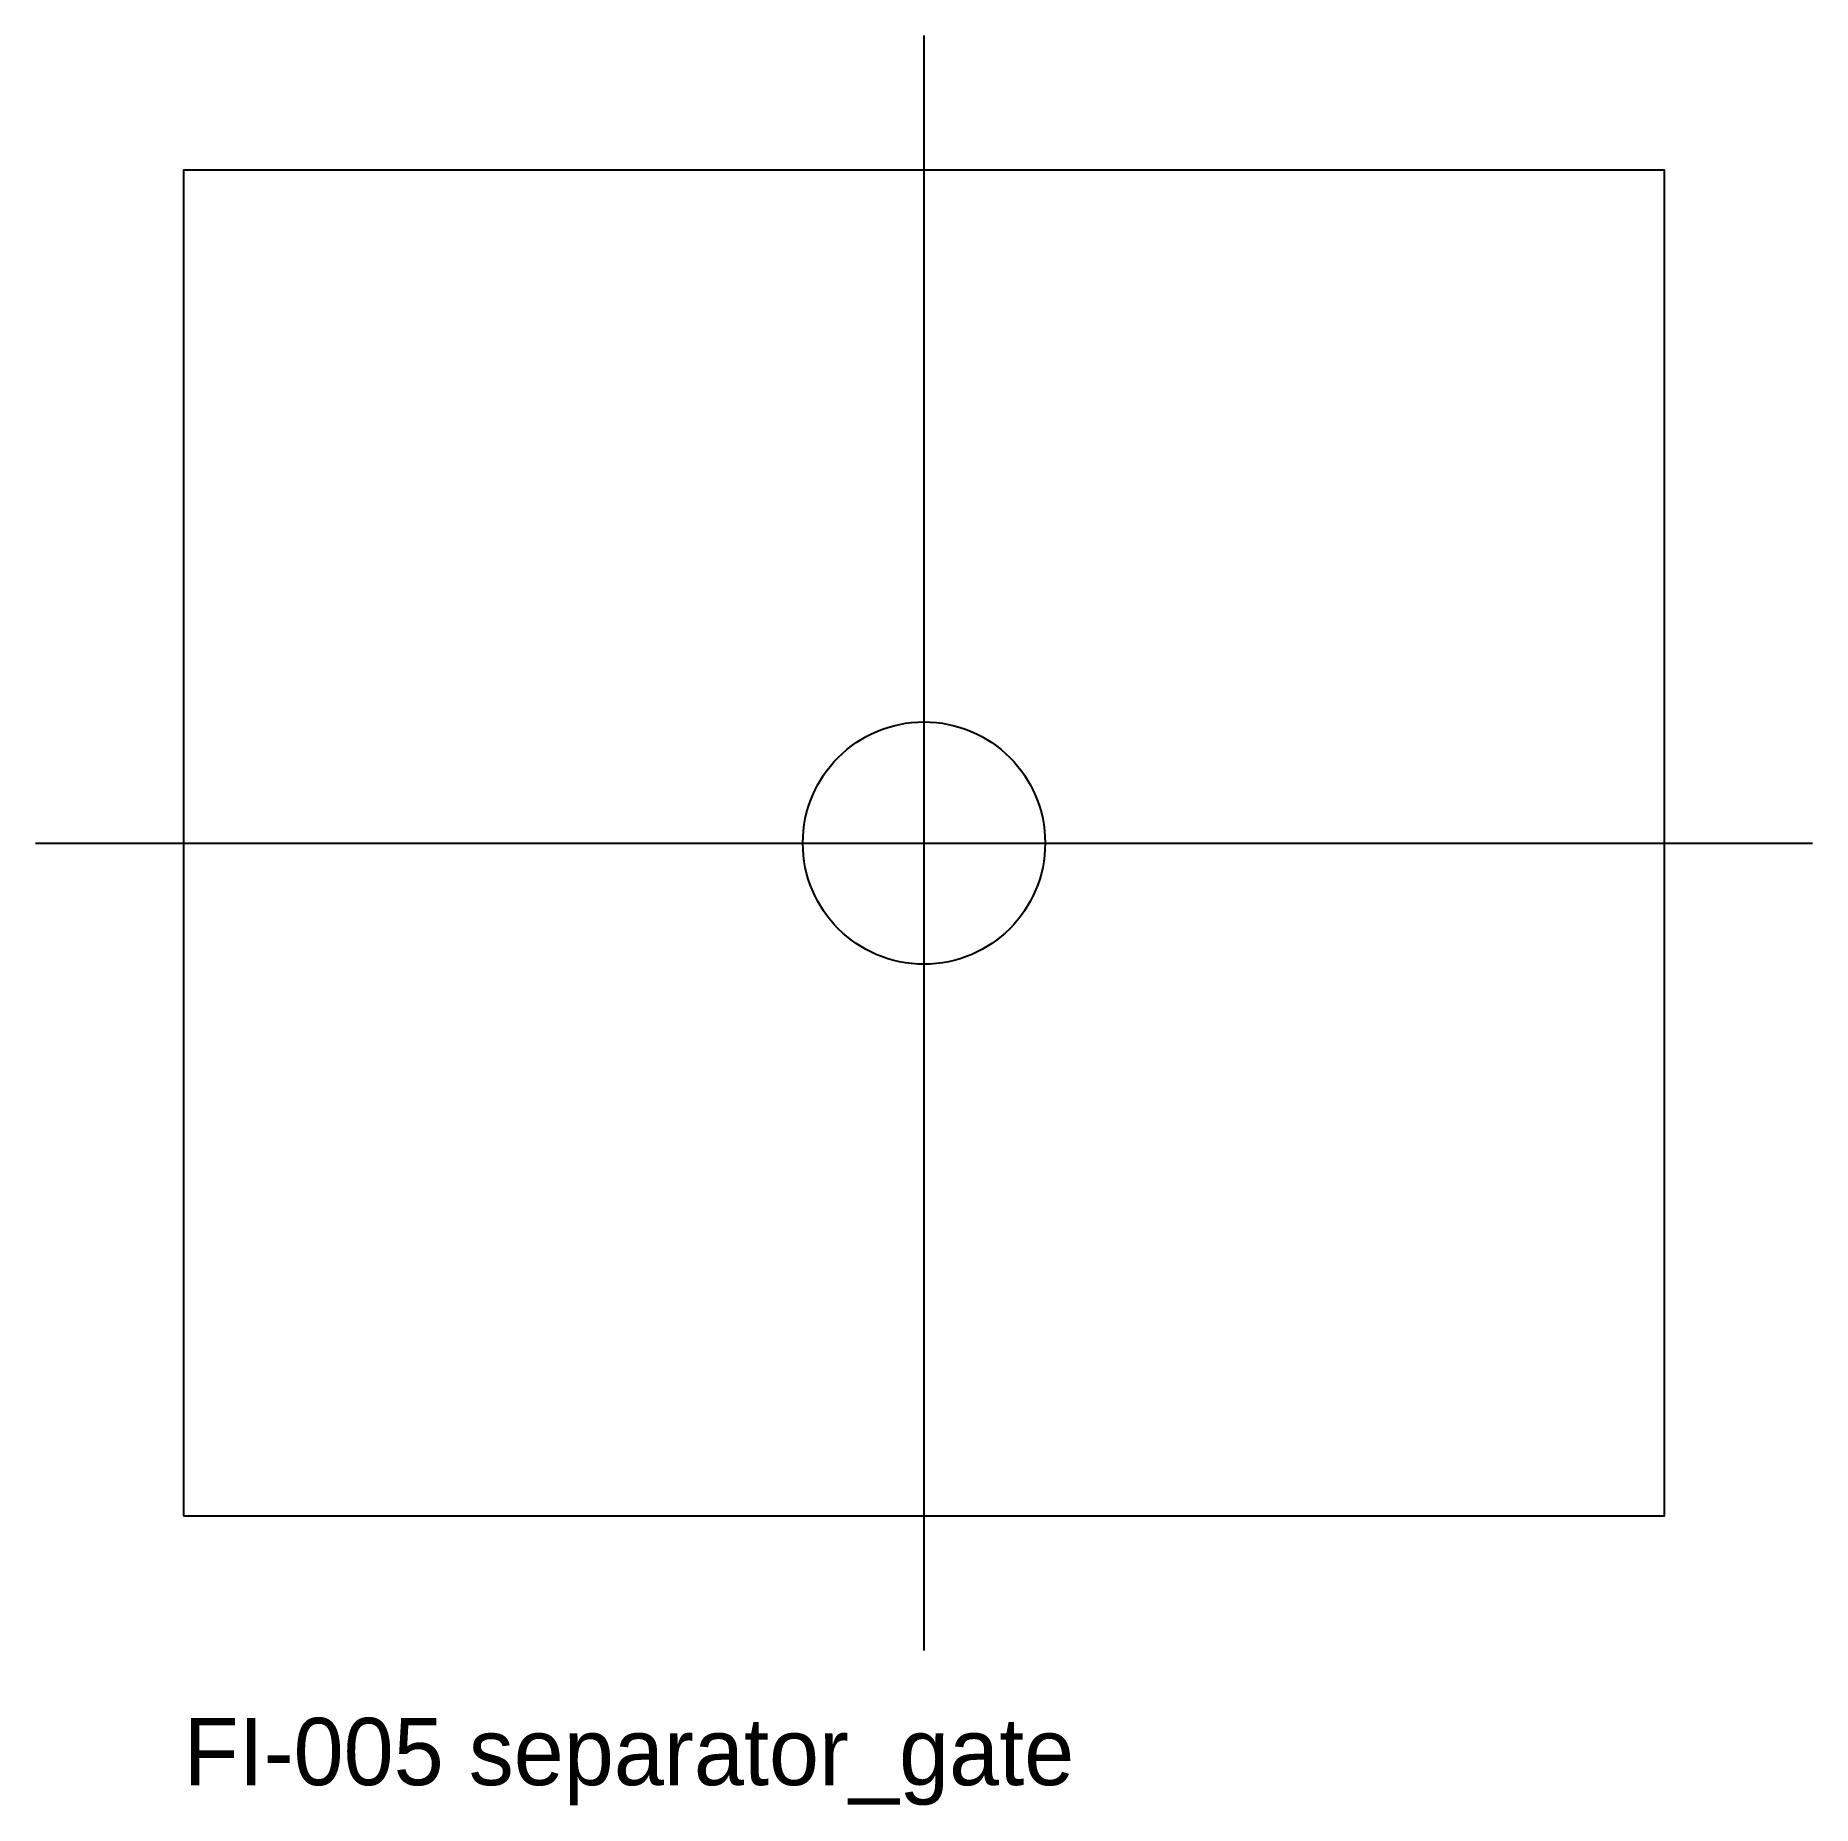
# Model space of a CAD drawing. Header units: millimetres. Extents: x -66 to 66, y -72 to 60.
import ezdxf

# ---------------------------------------------------------------- set-up
doc = ezdxf.new("R2010")
doc.units = ezdxf.units.MM
for name, color, linetype in [('CENTER', 3, 'Continuous'), ('HOLES', 1, 'Continuous'), ('OUTLINE', 7, 'Continuous'), ('TEXT', 2, 'Continuous')]:
    doc.layers.add(name, color=color, linetype=linetype)

msp = doc.modelspace()

# ---------------------------------------------------------------- linework, layer by layer
at = {"layer": 'CENTER'}
for p, q in [((0, -60), (0, 60)), ((-66, 0), (66, 0))]:
    msp.add_line(p, q, dxfattribs=at)
at = {"layer": 'HOLES'}
msp.add_circle((0, 0), 9, dxfattribs=at)
at = {"layer": 'OUTLINE'}
msp.add_lwpolyline([(-55, -50), (55, -50), (55, 50), (-55, 50)], close=True, dxfattribs=at)

# ---------------------------------------------------------------- texts
at = {"layer": 'TEXT'}
msp.add_text('FI-005 separator_gate', height=5, dxfattribs=at).set_placement((-55, -70))

doc.saveas('drawing.dxf')
